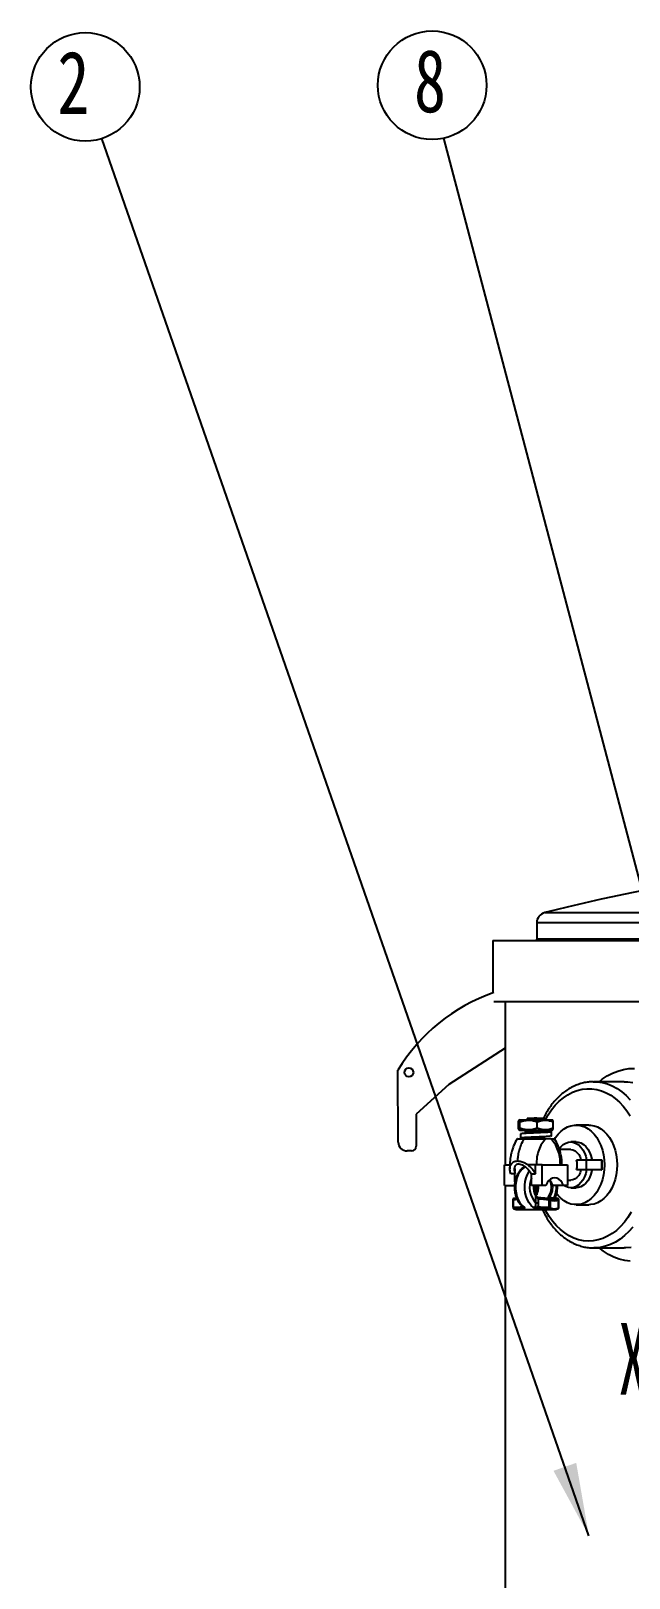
# Model space of a CAD drawing. Header units: millimetres. Extents: x 0 to 6631, y 0 to 4689.
# Drawn here: x 877 to 1210, y 3187 to 4050 of the extents above; entities that cross this region are included whole.
import ezdxf

# ---------------------------------------------------------------- set-up
doc = ezdxf.new("R2010")
doc.units = ezdxf.units.MM
doc.header["$LTSCALE"] = 13
for name, color, linetype in [('2', 3, 'Continuous'), ('几何体', 7, 'Continuous'), ('注释', 2, 'Continuous')]:
    doc.layers.add(name, color=color, linetype=linetype)
doc.styles.add('SLDTEXTSTYLE0', font='hyswlongfangsong.ttf')
doc.styles.get("Standard").update_dxf_attribs({"font": 'gbenor.shx', "bigfont": 'gbcbig.shx'})
doc.styles.add('仿宋体', font='')
doc.styles.get('仿宋体').set_extended_font_data('STFangsong')
doc.dimstyles.new('SLDDIMSTYLE2', dxfattribs={"dimtxt": 0.18, "dimasz": 40.8, "dimexe": 0, "dimexo": 0.0625, "dimgap": 0, "dimtad": 0, "dimtih": 1, "dimtoh": 1, "dimdec": 0, "dimrnd": 1e-09, "dimzin": 0, "dimdsep": 46, "dimtxsty": 'Standard', "dimsah": 1, "dimcen": 0.09, "dimadec": 0, "dimazin": 0, "dimtfac": 40.8, "dimtdec": 0, "dimtofl": 0, "dimtmove": 0, "dimatfit": 3, "dimfxl": 1, "dimfrac": 2, "dimtolj": 1, "dimtzin": 0, "dimarcsym": 0})

msp = doc.modelspace()

# ---------------------------------------------------------------- linework, layer by layer
at = {"layer": '几何体'}
for p, q in [((1162.88, 3558.35), (1647.83, 3558.35)), ((1158.35, 3552.53), (1158.35, 3543.69)), ((1652.35, 3552.53), (1158.35, 3552.53)), ((1133.85, 3542.69), (1133.85, 3513.49)), ((1133.85, 3542.69), (1676.85, 3542.69)), ((1158.35, 3543.69), (1652.35, 3543.69)), ((1134.42, 3508.69), (1676.29, 3508.69)), ((1140.85, 3508.69), (1140.85, 3482.7)), ((1140.85, 3482.7), (1109.42, 3462.55)), ((1140.85, 3482.7), (1140.85, 3417.69)), ((1081.23, 3430.4), (1081.05, 3470.4)), ((1109.42, 3462.55), (1091.16, 3445.86)), ((1189.88, 3464.03), (1190.12, 3464.03)), ((1207.14, 3464.03), (1190.12, 3464.03)), ((1091.16, 3445.86), (1091.24, 3428.1)), ((1148.24, 3438.09), (1148.24, 3441.69)), ((1148.88, 3442.79), (1148.58, 3442.59)), ((1148.88, 3442.79), (1158.55, 3442.79)), ((1149.01, 3438.09), (1149.01, 3441.69)), ((1158.55, 3442.79), (1166.92, 3442.79)), ((1158.67, 3438.09), (1158.67, 3441.69)), ((1162.9, 3443.43), (1162.74, 3443.75)), ((1162.79, 3442.79), (1162.9, 3443)), ((1162.9, 3443.01), (1162.9, 3443.42)), ((1167.23, 3442.59), (1166.92, 3442.79)), ((1167.56, 3438.09), (1167.56, 3441.69)), ((1148.58, 3437.18), (1148.88, 3436.99)), ((1148.88, 3436.99), (1158.55, 3436.99)), ((1149.29, 3434.91), (1149.29, 3432.61)), ((1152.11, 3435.22), (1152.11, 3436.99)), ((1152.9, 3436.71), (1152.9, 3436.3)), ((1152.9, 3432.88), (1152.9, 3432.47)), ((1153.04, 3436.99), (1152.91, 3436.72)), ((1153.29, 3435.56), (1153.15, 3435.28)), ((1157.91, 3435.51), (1157.91, 3435.51)), ((1158.55, 3436.99), (1166.92, 3436.99)), ((1166.52, 3433.81), (1166.52, 3436.11)), ((1166.92, 3436.99), (1167.23, 3437.18)), ((1187.39, 3439.91), (1180.32, 3439.91)), ((1088.59, 3425.43), (1086.25, 3425.42)), ((1152.91, 3432.46), (1152.99, 3432.29)), ((1166.24, 3432.29), (1163.42, 3432.29)), ((1177.35, 3426.19), (1171.06, 3426.19)), ((1180.32, 3430.44), (1177.35, 3430.44)), ((1140.37, 3406.19), (1140.37, 3417.69)), ((1140.37, 3417.69), (1143.41, 3417.69)), ((1143.41, 3417.69), (1143.41, 3415.42)), ((1147.71, 3419.69), (1147.62, 3419.69)), ((1157.73, 3412.69), (1157.73, 3417.69)), ((1161.3, 3417.69), (1157.73, 3417.69)), ((1161.3, 3406.19), (1161.3, 3417.69)), ((1161.3, 3417.69), (1175.44, 3417.69)), ((1175.44, 3417.69), (1175.44, 3406.19)), ((1180.54, 3420.54), (1186.01, 3420.54)), ((1186.01, 3414.84), (1186.01, 3420.54)), ((1186.01, 3420.54), (1194.5, 3420.54)), ((1194.5, 3420.54), (1194.5, 3414.84)), ((1194.5, 3420.54), (1194.64, 3420.54)), ((1194.64, 3420.54), (1194.64, 3414.84)), ((1146.24, 3412.69), (1143.94, 3412.69)), ((1146.52, 3412.69), (1145.99, 3414.65)), ((1146.52, 3412.69), (1146.24, 3412.69)), ((1146.24, 3408.3), (1146.24, 3412.69)), ((1155.43, 3412.69), (1155.15, 3412.69)), ((1155.43, 3412.69), (1157.73, 3412.69)), ((1155.43, 3406.19), (1155.43, 3412.69)), ((1175.44, 3409.19), (1177.35, 3409.19)), ((1186.01, 3414.84), (1180.54, 3414.84)), ((1194.5, 3414.84), (1186.01, 3414.84)), ((1194.5, 3414.84), (1194.64, 3414.84)), ((1140.37, 3406.19), (1145.97, 3406.19)), ((1140.85, 3406.19), (1140.85, 2595.19)), ((1145.13, 3398.36), (1145.13, 3394.06)), ((1145.13, 3398.36), (1145.24, 3398.36)), ((1145.24, 3398.36), (1145.24, 3394.06)), ((1147.2, 3399.01), (1145.59, 3398.86)), ((1161.3, 3406.19), (1155.43, 3406.19)), ((1157.91, 3396.34), (1157.91, 3400.08)), ((1159.24, 3398.83), (1159.24, 3396.34)), ((1163.49, 3406.19), (1161.3, 3406.19)), ((1165.26, 3394.06), (1165.26, 3398.36)), ((1165.26, 3398.36), (1165.93, 3398.36)), ((1165.82, 3400.08), (1165.82, 3399.29)), ((1165.93, 3398.36), (1165.93, 3394.06)), ((1173.25, 3406.19), (1167.38, 3406.19)), ((1170.53, 3394.06), (1170.53, 3398.36)), ((1170.67, 3398.36), (1170.53, 3398.36)), ((1170.67, 3394.06), (1170.67, 3398.36)), ((1175.44, 3406.19), (1173.25, 3406.19)), ((1177.35, 3404.94), (1180.32, 3404.94)), ((1145.24, 3394.06), (1145.13, 3394.06)), ((1147.93, 3392.73), (1167.87, 3392.73)), ((1150.43, 3394.33), (1150.32, 3394.67)), ((1159.24, 3396.34), (1157.91, 3396.34)), ((1165.93, 3394.06), (1165.26, 3394.06)), ((1170.53, 3394.06), (1170.67, 3394.06)), ((1170.67, 3394.06), (1170.67, 3394.06)), ((1180.32, 3395.47), (1187.39, 3395.47)), ((1190.12, 3371.35), (1207.14, 3371.35))]:
    msp.add_line(p, q, dxfattribs=at)
at = {"layer": '几何体', "flags": 128}
for points in [[(1158.35, 3543.69), (1158.3, 3543.1), (1158.18, 3542.69)], [(1193.11, 3464.03), (1194.86, 3465.4), (1197.67, 3467.26), (1200.57, 3468.8), (1203.56, 3469.99), (1206.6, 3470.83), (1209.68, 3471.32), (1212.78, 3471.46)], [(1163.15, 3442.79), (1164.72, 3445.56), (1166.6, 3448.36), (1168.66, 3450.9), (1170.87, 3453.17), (1173.22, 3455.15), (1175.69, 3456.82), (1178.25, 3458.16), (1180.89, 3459.17), (1183.59, 3459.83), (1186.31, 3460.15), (1189.05, 3460.11), (1191.77, 3459.72), (1194.45, 3458.98), (1197.08, 3457.9), (1199.63, 3456.49), (1202.07, 3454.75), (1204.39, 3452.71), (1206.57, 3450.38), (1208.6, 3447.78), (1210.44, 3444.93)], [(1190.12, 3464.03), (1192.05, 3463.95), (1194.9, 3463.54), (1197.7, 3462.77), (1200.45, 3461.67), (1203.12, 3460.23), (1205.7, 3458.46), (1208.15, 3456.39), (1210.47, 3454.02)], [(1207.14, 3464.03), (1209.07, 3463.95), (1211.92, 3463.54)], [(1166.45, 3433.81), (1166.51, 3433.79), (1165.7, 3433.64), (1163.7, 3433.49), (1161.86, 3433.39), (1159.73, 3433.29), (1157.5, 3433.19), (1155.28, 3433.09), (1153.25, 3432.99), (1151.53, 3432.89), (1149.8, 3432.74), (1149.3, 3432.59), (1150.11, 3432.44), (1152.11, 3432.29), (1152.11, 3432.29)], [(1168.27, 3431.95), (1168.86, 3432.9), (1170.3, 3434.81), (1171.9, 3436.45), (1173.62, 3437.79), (1175.46, 3438.82), (1177.37, 3439.52), (1179.33, 3439.87), (1181.3, 3439.87), (1183.26, 3439.52), (1185.17, 3438.82), (1187.01, 3437.8), (1188.73, 3436.45), (1190.33, 3434.81), (1191.77, 3432.91), (1193.03, 3430.76), (1194.09, 3428.4), (1194.93, 3425.88), (1195.54, 3423.22), (1195.91, 3420.48), (1196.03, 3417.7), (1195.91, 3414.91), (1195.54, 3412.17), (1194.93, 3409.51), (1194.09, 3406.99), (1193.03, 3404.63), (1191.78, 3402.48), (1190.34, 3400.57), (1188.74, 3398.93), (1187.01, 3397.59), (1185.18, 3396.56), (1183.27, 3395.86), (1181.31, 3395.51), (1179.34, 3395.51), (1177.38, 3395.86), (1175.47, 3396.55), (1173.63, 3397.58), (1171.9, 3398.92), (1170.31, 3400.56), (1169.41, 3401.69)], [(1187.39, 3439.91), (1188.37, 3439.87), (1190.33, 3439.52), (1192.24, 3438.82), (1194.08, 3437.8), (1195.81, 3436.45), (1197.4, 3434.81), (1198.84, 3432.91), (1200.1, 3430.76), (1201.16, 3428.4), (1202, 3425.88), (1202.61, 3423.22), (1202.98, 3420.48), (1203.1, 3417.7), (1202.98, 3414.91), (1202.61, 3412.17), (1202, 3409.51), (1201.16, 3406.99), (1200.1, 3404.63), (1198.85, 3402.48), (1197.41, 3400.57), (1195.81, 3398.93), (1194.08, 3397.59), (1192.25, 3396.56), (1190.34, 3395.86), (1188.38, 3395.51), (1187.39, 3395.47)], [(1170.9, 3426.59), (1171.86, 3427.81), (1173.12, 3428.95), (1174.5, 3429.79), (1175.96, 3430.29), (1177.46, 3430.44), (1178.95, 3430.24), (1180.4, 3429.69), (1181.77, 3428.8), (1183.01, 3427.61), (1184.1, 3426.15), (1184.99, 3424.45), (1185.68, 3422.56), (1186.14, 3420.54)], [(1177.35, 3426.19), (1178.5, 3426.03), (1179.69, 3425.52), (1180.78, 3424.67), (1181.72, 3423.52), (1182.48, 3422.13), (1183.01, 3420.54)], [(1180.32, 3430.44), (1181.46, 3430.34), (1182.96, 3429.88), (1184.38, 3429.07), (1185.68, 3427.94), (1186.83, 3426.51), (1187.79, 3424.83), (1188.53, 3422.94), (1189.04, 3420.9), (1189.11, 3420.54)], [(1151.94, 3416.75), (1151.49, 3416.47), (1150.19, 3415.36), (1149.04, 3413.96), (1148.07, 3412.31), (1147.33, 3410.44), (1146.81, 3408.42), (1146.55, 3406.31), (1146.55, 3404.16), (1146.81, 3402.05), (1147.32, 3400.03), (1148.07, 3398.16), (1149.03, 3396.5), (1150.18, 3395.1), (1151.48, 3394)], [(1156.57, 3394), (1155.27, 3395.1), (1154.12, 3396.5), (1153.16, 3398.16), (1152.41, 3400.03), (1151.9, 3402.05), (1151.64, 3404.16), (1151.64, 3406.31), (1151.9, 3408.42), (1152.42, 3410.44), (1153.17, 3412.31), (1154.13, 3413.96), (1154.26, 3414.15)], [(1173.25, 3406.19), (1172.6, 3407.63), (1171.74, 3408.83), (1170.71, 3409.74), (1169.57, 3410.3), (1168.37, 3410.49), (1167.17, 3410.3), (1166.03, 3409.74), (1165, 3408.83), (1164.14, 3407.63), (1163.49, 3406.19)], [(1186.14, 3414.84), (1185.68, 3412.82), (1184.99, 3410.93), (1184.1, 3409.23), (1183.01, 3407.77), (1181.77, 3406.57), (1180.4, 3405.69), (1178.95, 3405.14), (1177.46, 3404.94), (1175.96, 3405.09), (1174.5, 3405.59), (1173.46, 3406.19)], [(1183.01, 3414.84), (1182.48, 3413.25), (1181.72, 3411.85), (1180.78, 3410.71), (1179.69, 3409.86), (1178.5, 3409.34), (1177.35, 3409.19)], [(1189.11, 3414.84), (1189.04, 3414.48), (1188.53, 3412.44), (1187.79, 3410.55), (1186.83, 3408.87), (1185.68, 3407.44), (1184.38, 3406.3), (1182.96, 3405.5), (1181.46, 3405.04), (1180.32, 3404.94)], [(1157.99, 3400.42), (1157.93, 3400.42), (1157.9, 3400.41)], [(1159.13, 3403.29), (1158.57, 3405.69), (1158.47, 3406.19)], [(1159.6, 3399.33), (1159.59, 3399.33), (1159.51, 3399.32), (1159.43, 3399.27), (1159.35, 3399.19), (1159.3, 3399.08), (1159.26, 3398.96), (1159.24, 3398.83)], [(1165.61, 3398.86), (1165.57, 3398.86), (1165.5, 3398.83), (1165.42, 3398.78), (1165.36, 3398.7), (1165.31, 3398.6), (1165.28, 3398.48), (1165.26, 3398.36)], [(1210.94, 3391.31), (1209.14, 3388.39), (1207.17, 3385.71), (1205.03, 3383.3), (1202.75, 3381.18), (1200.34, 3379.35), (1197.82, 3377.85), (1195.21, 3376.67), (1192.54, 3375.83), (1189.83, 3375.35), (1187.1, 3375.21), (1184.37, 3375.42), (1181.66, 3375.98), (1179, 3376.89), (1176.42, 3378.14), (1173.92, 3379.72), (1171.53, 3381.61), (1169.28, 3383.79), (1167.17, 3386.26), (1165.24, 3388.99), (1163.48, 3391.96), (1163.08, 3392.73)], [(1170.07, 3393.1), (1170.05, 3393.1), (1169.99, 3393.09)], [(1211.88, 3383.04), (1209.67, 3380.49), (1207.3, 3378.22), (1204.8, 3376.26), (1202.19, 3374.6), (1199.49, 3373.28), (1196.72, 3372.29), (1193.9, 3371.65), (1191.04, 3371.36), (1190.22, 3371.35)], [(1210.45, 3363.99), (1207.36, 3364.39), (1204.3, 3365.15), (1201.3, 3366.26), (1198.38, 3367.71), (1195.54, 3369.49), (1193.11, 3371.35)], [(1210.91, 3371.65), (1208.06, 3371.36), (1207.14, 3371.35)]]:
    msp.add_lwpolyline(points, dxfattribs=at)
at = {"layer": '几何体'}
msp.add_circle((1087.13, 3469.21), 2.5, dxfattribs=at)
for centre, radius, start, end in [((1405.35, 2604.54), 984.15, 98.26919, 104.26366), ((1164.35, 3552.53), 6, 104.26366, 180), ((1166.9, 3419.11), 100, 108.95461, 149.14627), ((1086.23, 3430.42), 5, 180.25206, 270.25206), ((1088.58, 3428.09), 2.66, 270.25206, 0.25206), ((1169.07, 3417.69), 11.82, 346.04574, 13.95426), ((1167.49, 3405.3), 13.12, 156.83481, 223.07102), ((1157.22, 3405.25), 9.34, 328.86876, 23.06025), ((1160.44, 3403.97), 7.28, 17.74634, 46.72995), ((1145.63, 3398.36), 0.5, 94.78482, 180), ((1145.69, 3398.42), 0.447, 102.30642, 187.84341), ((1165.64, 3405.18), 9.16, 173.68783, 211.30729), ((1166.25, 3405.17), 9.77, 174.00857, 211.368), ((1157.84, 3400.25), 0.172, 36.44069, 97.37451), ((1157.74, 3400.27), 0.247, 311.79486, 20.21033), ((1150.17, 3405.18), 9.16, 328.69271, 6.31217), ((1165.38, 3398.99), 0.335, 84.39446, 129.81148), ((1165.12, 3399.54), 0.884, 37.78597, 84.48101), ((1165.57, 3398.36), 0.5, 56.19199, 86.16894), ((1167.87, 3401.88), 3.74, 234.98333, 305.01667), ((1157.36, 3405.21), 9.89, 328.78776, 9.69514), ((1165.61, 3398.52), 0.355, 333.79115, 46.76794), ((1168.23, 3401.64), 4.01, 234.98333, 305.01667), ((1155.59, 3405.14), 13.71, 333.66904, 4.37181), ((1170.19, 3398.54), 0.321, 85.47828, 121.53286), ((1169.92, 3398.19), 0.625, 15.3632, 80.97337), ((1170.17, 3398.36), 0.5, 0, 85.21518), ((1147.95, 3399.14), 6.41, 250.64121, 269.89109), ((1151.46, 3394.3), 1.04, 178.35134, 242.36668), ((1159.81, 3394.21), 1.04, 173.18397, 232.47171), ((1165.66, 3393.62), 0.538, 280.48211, 355.39624), ((1167.87, 3399.08), 6.35, 250.57785, 289.42215), ((1168.23, 3399.33), 6.1, 250.57785, 289.42215), ((1169.89, 3393.45), 0.388, 297.24521, 19.07316)]:
    msp.add_arc(centre, radius, start, end, dxfattribs=at)
for centre, major_axis, ratio, start_param, end_param in [((1126.84, 3405.23), (42.99, 0), 0.176777, 5.154621, 5.211429), ((1188.26, 3405.23), (53.74, 0), 0.141421, 4.141918, 4.270157), ((1188.57, 3405.23), (43.35, 0), 0.1638, 4.141918, 4.270157), ((1129.66, 3405.23), (65.05, 0), 0.176777, 4.954355, 5.037412), ((1130.44, 3405.23), (64.35, 0), 0.19426, 4.953806, 5.037412), ((1184.75, 3405.23), (81.32, 0), 0.141421, 4.387366, 4.470423), ((1185.37, 3405.23), (82.02, 0), 0.152394, 4.387366, 4.470972)]:
    msp.add_ellipse(centre, major_axis=major_axis, ratio=ratio, start_param=start_param, end_param=end_param, dxfattribs=at)
for points, knots in [([(1189.86, 3464), (1189.65, 3464.01), (1188.5, 3464.04), (1186.42, 3463.8), (1183.64, 3463.25), (1180.91, 3462.36), (1178.24, 3461.18), (1175.65, 3459.7), (1173.16, 3457.93), (1170.78, 3455.89), (1168.54, 3453.58), (1166.44, 3451.02), (1164.52, 3448.22), (1163.05, 3445.78), (1162.3, 3444.22), (1162.07, 3443.73)], [0, 0, 0, 0, 0.01856, 0.102624, 0.186678, 0.270905, 0.355472, 0.440493, 0.526022, 0.612053, 0.698532, 0.785377, 0.872495, 0.959799, 1, 1, 1, 1]), ([(1148.24, 3441.69), (1148.33, 3442.03), (1148.49, 3442.62), (1148.72, 3442.64), (1148.88, 3442.24), (1148.98, 3441.83), (1149.01, 3441.69)], [0, 0, 0, 0, 0.356439, 0.608129, 0.868454, 1, 1, 1, 1]), ([(1149.01, 3441.69), (1149.86, 3441.96), (1151.57, 3442.5), (1154.1, 3442.69), (1156.5, 3442.39), (1157.94, 3441.92), (1158.67, 3441.69)], [0, 0, 0, 0, 0.267276, 0.541818, 0.768445, 1, 1, 1, 1]), ([(1153.03, 3443.71), (1153.05, 3443.66), (1153.14, 3443.5), (1153.22, 3443.34), (1153.28, 3443.21)], [0, 0, 0, 0, 0.257706, 1, 1, 1, 1]), ([(1153.07, 3443.73), (1153.09, 3443.73), (1153.11, 3443.73), (1153.81, 3443.73), (1154.94, 3443.73), (1156.41, 3443.73), (1157.62, 3443.73), (1158.27, 3443.73), (1158.4, 3443.73)], [0, 0, 0, 0, 0.15796, 0.359068, 0.559088, 0.756164, 0.951488, 1, 1, 1, 1]), ([(1153.29, 3443.22), (1153.23, 3443.1), (1153.15, 3442.95), (1153.08, 3442.81), (1153.07, 3442.79)], [0, 0, 0, 0, 0.864546, 1, 1, 1, 1]), ([(1158.4, 3443.73), (1158.24, 3443.72), (1157.47, 3443.67), (1156.09, 3443.57), (1154.56, 3443.45), (1153.52, 3443.34), (1153.38, 3443.26), (1153.31, 3443.22)], [0, 0, 0, 0, 0.065535, 0.304748, 0.542346, 0.779943, 1, 1, 1, 1]), ([(1162.87, 3443.43), (1162.88, 3443.43), (1163.03, 3443.38), (1162.59, 3443.3), (1161.55, 3443.18), (1159.86, 3443.06), (1157.92, 3442.94), (1156.37, 3442.85), (1155.69, 3442.8), (1155.55, 3442.79)], [0, 0, 0, 0, 0.015248, 0.20138, 0.388551, 0.575722, 0.761854, 0.949599, 1, 1, 1, 1]), ([(1158.4, 3443.73), (1158.92, 3443.73), (1159.95, 3443.73), (1161.29, 3443.73), (1162.25, 3443.73), (1162.74, 3443.73), (1162.7, 3443.73), (1162.68, 3443.73)], [0, 0, 0, 0, 0.2214308, 0.4428251, 0.665362, 0.8925793, 1, 1, 1, 1]), ([(1158.67, 3441.69), (1159.45, 3441.96), (1161.02, 3442.5), (1163.36, 3442.69), (1165.56, 3442.39), (1166.89, 3441.92), (1167.56, 3441.69)], [0, 0, 0, 0, 0.267276, 0.541818, 0.768445, 1, 1, 1, 1]), ([(1162.87, 3443), (1162.81, 3442.96), (1162.7, 3442.89), (1161.97, 3442.82), (1161.62, 3442.79)], [0, 0, 0, 0, 0.523091, 1, 1, 1, 1]), ([(1167.56, 3441.69), (1167.53, 3441.82), (1167.44, 3442.22), (1167.32, 3442.58), (1167.24, 3442.55), (1167.23, 3442.55)], [0, 0, 0, 0, 0.299249, 0.87274, 1, 1, 1, 1]), ([(1149.01, 3438.09), (1148.98, 3437.95), (1148.88, 3437.55), (1148.72, 3437.14), (1148.49, 3437.15), (1148.33, 3437.74), (1148.24, 3438.09)], [0, 0, 0, 0, 0.131547, 0.383647, 0.643559, 1, 1, 1, 1]), ([(1158.67, 3438.09), (1157.83, 3437.82), (1156.12, 3437.28), (1153.58, 3437.09), (1151.19, 3437.39), (1149.74, 3437.85), (1149.01, 3438.09)], [0, 0, 0, 0, 0.2672762, 0.5418181, 0.7684451, 1, 1, 1, 1]), ([(1162.54, 3436.49), (1162.54, 3436.49), (1163.23, 3436.46), (1164.6, 3436.37), (1166.23, 3436.24), (1166.73, 3436.09), (1165.9, 3435.94), (1164.08, 3435.8), (1161.9, 3435.69), (1159.76, 3435.59), (1157.49, 3435.49), (1155.25, 3435.39), (1153.19, 3435.29), (1151.19, 3435.17), (1149.58, 3435.05), (1149.43, 3434.95), (1149.36, 3434.91)], [0, 0, 0, 0, 0.000553, 0.064009, 0.158413, 0.253456, 0.347685, 0.442438, 0.505633, 0.569264, 0.632094, 0.695813, 0.758765, 0.82222, 0.916625, 1, 1, 1, 1]), ([(1161.03, 3436.99), (1160.64, 3436.96), (1159.74, 3436.89), (1157.89, 3436.78), (1155.95, 3436.66), (1154.26, 3436.54), (1153.21, 3436.42), (1152.78, 3436.34), (1152.92, 3436.29), (1152.93, 3436.29)], [0, 0, 0, 0, 0.1288376, 0.2996272, 0.4718979, 0.6430076, 0.8141173, 0.9863881, 1, 1, 1, 1]), ([(1162.87, 3433.41), (1162.8, 3433.38), (1162.65, 3433.3), (1161.52, 3433.19), (1159.87, 3433.06), (1157.9, 3432.95), (1155.94, 3432.83), (1154.26, 3432.71), (1153.21, 3432.59), (1152.78, 3432.5), (1152.92, 3432.46), (1152.93, 3432.46)], [0, 0, 0, 0, 0.114575, 0.239769, 0.364962, 0.48946, 0.615038, 0.739769, 0.8645, 0.990078, 1, 1, 1, 1]), ([(1152.91, 3436.29), (1152.97, 3436.16), (1153.1, 3435.92), (1153.22, 3435.67), (1153.28, 3435.55)], [0, 0, 0, 0, 0.507141, 1, 1, 1, 1]), ([(1154.87, 3436.99), (1154.7, 3436.98), (1153.97, 3436.92), (1153.17, 3436.84), (1153.01, 3436.76), (1152.93, 3436.72)], [0, 0, 0, 0, 0.13855, 0.586052, 1, 1, 1, 1]), ([(1162.49, 3436.5), (1162.43, 3436.46), (1162.29, 3436.38), (1161.29, 3436.27), (1159.94, 3436.16), (1158.76, 3436.08), (1157.47, 3436), (1156.09, 3435.91), (1154.56, 3435.79), (1153.52, 3435.67), (1153.38, 3435.59), (1153.31, 3435.56)], [0, 0, 0, 0, 0.1169698, 0.2446253, 0.3548367, 0.4647114, 0.4997917, 0.6278393, 0.7550228, 0.8822062, 1, 1, 1, 1]), ([(1162.58, 3436.39), (1163.06, 3436.34), (1164.03, 3436.24), (1164.37, 3436.09), (1163.77, 3435.94), (1162.26, 3435.79), (1160.18, 3435.64), (1158.63, 3435.55), (1157.9, 3435.51)], [0, 0, 0, 0, 0.169716, 0.340584, 0.509983, 0.680329, 0.850674, 1, 1, 1, 1]), ([(1167.56, 3438.09), (1166.79, 3437.82), (1165.21, 3437.28), (1162.88, 3437.09), (1160.67, 3437.39), (1159.34, 3437.85), (1158.67, 3438.09)], [0, 0, 0, 0, 0.267276, 0.541818, 0.768445, 1, 1, 1, 1]), ([(1162.52, 3436.5), (1162.58, 3436.62), (1162.67, 3436.79), (1162.75, 3436.95), (1162.77, 3436.99)], [0, 0, 0, 0, 0.762543, 1, 1, 1, 1]), ([(1162.9, 3435.76), (1162.84, 3435.89), (1162.71, 3436.14), (1162.59, 3436.38), (1162.52, 3436.51)], [0, 0, 0, 0, 0.5069174, 1, 1, 1, 1]), ([(1162.52, 3432.66), (1162.58, 3432.79), (1162.71, 3433.04), (1162.84, 3433.29), (1162.9, 3433.41)], [0, 0, 0, 0, 0.499998, 1, 1, 1, 1]), ([(1167.23, 3437.22), (1167.24, 3437.22), (1167.32, 3437.19), (1167.43, 3437.55), (1167.53, 3437.95), (1167.56, 3438.09)], [0, 0, 0, 0, 0.108534, 0.700748, 1, 1, 1, 1]), ([(1147.74, 3432.29), (1147.69, 3432.23), (1146.74, 3431.08), (1145.72, 3428.87), (1144.59, 3425.88), (1143.94, 3423.32), (1143.49, 3420.57), (1143.44, 3418.66), (1143.41, 3417.69)], [0, 0, 0, 0, 0.014741, 0.311687, 0.472159, 0.640405, 0.816367, 1, 1, 1, 1]), ([(1147.71, 3419.69), (1147.8, 3420.67), (1147.97, 3422.62), (1148.64, 3425.78), (1149.68, 3429.11), (1150.8, 3431.23), (1151.36, 3432.29)], [0, 0, 0, 0, 0.213867, 0.427737, 0.713867, 1, 1, 1, 1]), ([(1147.73, 3432.29), (1147.78, 3432.29), (1147.94, 3432.29), (1149.13, 3432.29), (1150.61, 3432.29), (1151.36, 3432.29)], [0, 0, 0, 0, 0.186339, 0.592119, 1, 1, 1, 1]), ([(1151.36, 3432.29), (1152.21, 3432.29), (1153.91, 3432.29), (1156.57, 3432.29), (1158.83, 3432.29), (1160.53, 3432.29), (1162.13, 3432.29), (1162.99, 3432.29), (1163.42, 3432.29)], [0, 0, 0, 0, 0.248589, 0.498299, 0.62825, 0.749296, 0.872285, 1, 1, 1, 1]), ([(1163.42, 3432.29), (1162.65, 3431.38), (1161.09, 3429.57), (1159.43, 3425.97), (1158.33, 3421.95), (1158.19, 3419.11), (1158.12, 3417.69)], [0, 0, 0, 0, 0.250026, 0.5, 0.749974, 1, 1, 1, 1]), ([(1162.49, 3432.66), (1162.43, 3432.63), (1162.29, 3432.55), (1161.28, 3432.44), (1160.21, 3432.35), (1159.5, 3432.3), (1159.3, 3432.29)], [0, 0, 0, 0, 0.2933508, 0.6135005, 0.8899017, 1, 1, 1, 1]), ([(1162.72, 3432.29), (1162.72, 3432.29), (1162.65, 3432.42), (1162.59, 3432.55), (1162.52, 3432.67)], [0, 0, 0, 0, 0.045159, 1, 1, 1, 1]), ([(1171.55, 3417.69), (1171.48, 3419.11), (1171.34, 3421.95), (1170.24, 3425.97), (1168.57, 3429.57), (1167.02, 3431.38), (1166.24, 3432.29)], [0, 0, 0, 0, 0.250026, 0.5, 0.749974, 1, 1, 1, 1]), ([(1166.24, 3432.29), (1166.63, 3432.29), (1167.38, 3432.29), (1167.96, 3432.29), (1168.17, 3432.29), (1168.08, 3432.29), (1168.07, 3432.29)], [0, 0, 0, 0, 0.330269, 0.648433, 0.961284, 1, 1, 1, 1]), ([(1172.4, 3417.69), (1172.37, 3418.66), (1172.31, 3420.56), (1171.87, 3423.32), (1171.22, 3425.88), (1170.09, 3428.87), (1169.07, 3431.08), (1168.11, 3432.23), (1168.07, 3432.29)], [0, 0, 0, 0, 0.183599, 0.359511, 0.527697, 0.688128, 0.984978, 1, 1, 1, 1]), ([(1143.94, 3412.69), (1143.72, 3413.46), (1143.27, 3415.08), (1143.45, 3416.72), (1143.79, 3417.5), (1143.87, 3417.69)], [0, 0, 0, 0, 0.410682, 0.858247, 1, 1, 1, 1]), ([(1143.87, 3417.69), (1143.76, 3417.69), (1143.56, 3417.69), (1143.41, 3417.69), (1143.42, 3417.69), (1143.42, 3417.69)], [0, 0, 0, 0, 0.437886, 0.840483, 1, 1, 1, 1]), ([(1147.62, 3419.69), (1147.19, 3419.66), (1146.32, 3419.59), (1144.9, 3419.08), (1144.27, 3418.22), (1143.87, 3417.69)], [0, 0, 0, 0, 0.266654, 0.541385, 1, 1, 1, 1]), ([(1151.76, 3416.79), (1151.73, 3416.78), (1151.24, 3416.55), (1150.35, 3415.89), (1149.14, 3414.73), (1148.1, 3413.32), (1147.23, 3411.7), (1146.56, 3409.9), (1146.12, 3407.99), (1145.91, 3406.01), (1145.94, 3404), (1146.2, 3402.02), (1146.7, 3400.12), (1147.42, 3398.34), (1148.36, 3396.73), (1149.47, 3395.37), (1150.42, 3394.52), (1150.99, 3394.13), (1151.12, 3394.04)], [0, 0, 0, 0, 0.003041, 0.07007, 0.137913, 0.20693, 0.2768, 0.347136, 0.417638, 0.488181, 0.558778, 0.629489, 0.700368, 0.771475, 0.842811, 0.914178, 0.979631, 1, 1, 1, 1]), ([(1145.99, 3414.65), (1146, 3415.26), (1146.01, 3416.48), (1146.72, 3417.7), (1147.8, 3418.26), (1149.06, 3418.23), (1150.47, 3417.7), (1151.97, 3416.71), (1153.13, 3415.62), (1153.76, 3414.87), (1153.93, 3414.67)], [0, 0, 0, 0, 0.1649535, 0.3306884, 0.4484431, 0.5665536, 0.678375, 0.8013867, 0.9477261, 1, 1, 1, 1]), ([(1146.36, 3414.24), (1146.32, 3414.55), (1146.22, 3415.32), (1146.24, 3416.11), (1146.25, 3416.58)], [0, 0, 0, 0, 0.4007067, 1, 1, 1, 1]), ([(1153.34, 3417.69), (1152.71, 3418.09), (1151.32, 3418.98), (1149.38, 3419.58), (1148.2, 3419.66), (1147.71, 3419.69)], [0, 0, 0, 0, 0.327432, 0.722961, 1, 1, 1, 1]), ([(1153.34, 3417.69), (1154.05, 3417.11), (1155.56, 3415.89), (1156.97, 3414.04), (1157.6, 3412.92), (1157.73, 3412.69)], [0, 0, 0, 0, 0.410645, 0.877492, 1, 1, 1, 1]), ([(1157.73, 3417.69), (1157.66, 3417.69), (1157.38, 3417.69), (1156.84, 3417.69), (1156.09, 3417.69), (1154.9, 3417.69), (1153.99, 3417.69), (1153.34, 3417.69)], [0, 0, 0, 0, 0.050272, 0.220214, 0.378002, 0.550604, 1, 1, 1, 1]), ([(1153.93, 3414.67), (1154.25, 3414.21), (1154.71, 3413.56), (1155.05, 3412.88), (1155.15, 3412.69)], [0, 0, 0, 0, 0.711751, 1, 1, 1, 1]), ([(1157.3, 3406.19), (1157.36, 3405.81), (1157.62, 3404.24), (1158.05, 3402.52), (1158.42, 3401.19), (1158.47, 3401)], [0, 0, 0, 0, 0.216597, 0.885133, 1, 1, 1, 1]), ([(1159.24, 3398.83), (1159.15, 3398.85), (1158.98, 3398.89), (1158.69, 3399.06), (1158.37, 3399.33), (1158.1, 3399.68), (1157.97, 3399.96), (1157.91, 3400.08)], [0, 0, 0, 0, 0.154254, 0.316154, 0.499276, 0.783133, 1, 1, 1, 1]), ([(1159.56, 3399.33), (1159.54, 3399.34), (1159.45, 3399.35), (1159.23, 3399.4), (1158.92, 3399.52), (1158.57, 3399.73), (1158.22, 3400.01), (1158.06, 3400.24), (1157.98, 3400.36)], [0, 0, 0, 0, 0.054934, 0.189035, 0.349969, 0.534485, 0.753191, 1, 1, 1, 1]), ([(1165.61, 3398.86), (1165.09, 3398.89), (1163.09, 3399.03), (1161.09, 3399.2), (1159.6, 3399.33)], [0, 0, 0, 0, 0.256461, 1, 1, 1, 1]), ([(1165.16, 3399.25), (1165.13, 3399.26), (1164.99, 3399.28), (1164.84, 3399.37), (1164.79, 3399.6), (1164.91, 3399.94), (1165.1, 3400.25), (1165.21, 3400.42)], [0, 0, 0, 0, 0.070193, 0.27645, 0.477116, 0.713047, 1, 1, 1, 1]), ([(1165.42, 3399.33), (1165.41, 3399.33), (1165.39, 3399.33), (1165.39, 3399.33), (1165.39, 3399.33)], [0, 0, 0, 0, 0.660533, 1, 1, 1, 1]), ([(1170.22, 3398.86), (1169.8, 3398.89), (1168.2, 3399.03), (1166.6, 3399.2), (1165.41, 3399.33)], [0, 0, 0, 0, 0.256461, 1, 1, 1, 1]), ([(1165.82, 3400.08), (1165.74, 3399.9), (1165.62, 3399.63), (1165.58, 3399.41), (1165.56, 3399.34)], [0, 0, 0, 0, 0.6798486, 1, 1, 1, 1]), ([(1168.63, 3399), (1168.84, 3399.53), (1169.28, 3400.65), (1169.68, 3402.51), (1169.9, 3404.39), (1169.85, 3405.62), (1169.83, 3406.19)], [0, 0, 0, 0, 0.238739, 0.505667, 0.772751, 1, 1, 1, 1]), ([(1145.14, 3394.06), (1145.14, 3394.05), (1145.12, 3393.91), (1145.19, 3393.64), (1145.37, 3393.34), (1145.58, 3393.15), (1145.74, 3393.11), (1145.79, 3393.1)], [0, 0, 0, 0, 0.026132, 0.328617, 0.608903, 0.862793, 1, 1, 1, 1]), ([(1145.24, 3394.06), (1145.25, 3393.96), (1145.27, 3393.74), (1145.39, 3393.44), (1145.58, 3393.2), (1145.74, 3393.13), (1145.82, 3393.09)], [0, 0, 0, 0, 0.235074, 0.489904, 0.745094, 1, 1, 1, 1]), ([(1150.43, 3394.33), (1150.56, 3394.26), (1150.84, 3394.11), (1151.11, 3393.95), (1151.34, 3393.94), (1151.45, 3393.98), (1151.48, 3394), (1151.48, 3394)], [0, 0, 0, 0, 0.300437, 0.634414, 0.924764, 0.99629, 1, 1, 1, 1]), ([(1150.98, 3394.15), (1151.09, 3394.09), (1151.25, 3393.98), (1151.42, 3393.99), (1151.48, 3394)], [0, 0, 0, 0, 0.646706, 1, 1, 1, 1]), ([(1151.48, 3394), (1151.48, 3394), (1151.49, 3393.97), (1151.55, 3393.86), (1151.6, 3393.67), (1151.51, 3393.46), (1151.16, 3393.41), (1150.98, 3393.38)], [0, 0, 0, 0, 0.003162, 0.077396, 0.296914, 0.636124, 1, 1, 1, 1]), ([(1156.57, 3394), (1156.65, 3393.99), (1156.89, 3393.99), (1157.28, 3394.14), (1157.55, 3394.43), (1157.79, 3394.83), (1157.88, 3395.14), (1157.96, 3395.71), (1157.93, 3396.03), (1157.91, 3396.34)], [0, 0, 0, 0, 0.083904, 0.265251, 0.440508, 0.474713, 0.723931, 0.730324, 1, 1, 1, 1]), ([(1156.57, 3394), (1156.57, 3394), (1156.63, 3393.98), (1156.91, 3393.94), (1157.45, 3393.95), (1158.16, 3394.11), (1158.58, 3394.26), (1158.78, 3394.33)], [0, 0, 0, 0, 0.00371, 0.075236, 0.365586, 0.699563, 1, 1, 1, 1]), ([(1159.18, 3393.38), (1158.88, 3393.41), (1158.31, 3393.46), (1157.45, 3393.67), (1156.89, 3393.86), (1156.64, 3393.97), (1156.57, 3394), (1156.57, 3394)], [0, 0, 0, 0, 0.363876, 0.703086, 0.922604, 0.996838, 1, 1, 1, 1]), ([(1159.24, 3396.34), (1159.21, 3395.92), (1159.17, 3395.2), (1158.89, 3394.59), (1158.78, 3394.33)], [0, 0, 0, 0, 0.586964, 1, 1, 1, 1]), ([(1161.53, 3392.73), (1161.59, 3392.59), (1162.12, 3391.35), (1163.32, 3389.16), (1165.13, 3386.19), (1167.15, 3383.46), (1169.32, 3380.95), (1171.64, 3378.71), (1174.1, 3376.74), (1176.67, 3375.05), (1179.33, 3373.67), (1182.07, 3372.6), (1184.86, 3371.85), (1187.58, 3371.41), (1189.38, 3371.38), (1190.22, 3371.36)], [0, 0, 0, 0, 0.010334, 0.094661, 0.179004, 0.263314, 0.347525, 0.431554, 0.515301, 0.598661, 0.681544, 0.763892, 0.845703, 0.927037, 1, 1, 1, 1]), ([(1165.76, 3393.09), (1165.69, 3393.13), (1165.55, 3393.2), (1165.39, 3393.43), (1165.28, 3393.73), (1165.27, 3393.95), (1165.26, 3394.06)], [0, 0, 0, 0, 0.242425, 0.495266, 0.747427, 1, 1, 1, 1]), ([(1165.93, 3394.06), (1165.93, 3394.01), (1165.94, 3393.89), (1166, 3393.75), (1166.09, 3393.63), (1166.16, 3393.59), (1166.2, 3393.58)], [0, 0, 0, 0, 0.252044, 0.504046, 0.757121, 1, 1, 1, 1]), ([(1170.06, 3393.12), (1170.1, 3393.13), (1170.24, 3393.16), (1170.43, 3393.33), (1170.59, 3393.6), (1170.68, 3393.86), (1170.66, 3394.02), (1170.66, 3394.06)], [0, 0, 0, 0, 0.109612, 0.351997, 0.611899, 0.901172, 1, 1, 1, 1]), ([(1170.26, 3393.58), (1170.29, 3393.59), (1170.37, 3393.63), (1170.46, 3393.75), (1170.52, 3393.9), (1170.52, 3394.01), (1170.53, 3394.06)], [0, 0, 0, 0, 0.25538, 0.510786, 0.765429, 1, 1, 1, 1])]:
    msp.add_open_spline(points, degree=3, knots=knots, dxfattribs=at)
at = {"layer": '注释'}
for centre in [(906.92, 4018.64), (1100.11, 4019.57)]:
    msp.add_circle(centre, 30.27, dxfattribs=at)

# ---------------------------------------------------------------- texts
at = {"layer": '2', "style": '仿宋体', "width": 0.6}
msp.add_text('X1', height=40, dxfattribs=at).set_placement((1203.87, 3289.49))
at = {"layer": '注释', "insert": (900.28, 4038.59), "char_height": 35, "width": 4.1608, "attachment_point": 2, "style": 'SLDTEXTSTYLE0'}
msp.add_mtext('2', dxfattribs=at)
at = {"layer": '注释', "insert": (1098.91, 4039.52), "char_height": 35, "attachment_point": 2, "style": 'SLDTEXTSTYLE0'}
msp.add_mtext('8', dxfattribs=at)

# ---------------------------------------------------------------- leaders
at = {"layer": '注释'}
for points in [[(1187.44, 3210.81), (916.18, 3989.82)], [(1261.19, 3403.09), (1106.62, 3990.01)]]:
    msp.add_leader(points, dimstyle='SLDDIMSTYLE2', dxfattribs=at)

doc.saveas('drawing.dxf')
